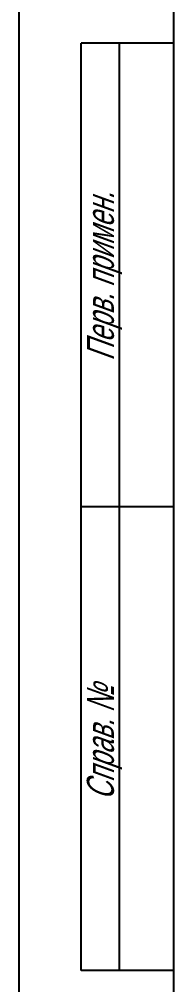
# Model space of a CAD drawing. Extents: x -19 to 297, y 0 to 420.
# Drawn here: x 0 to 20, y 170.2 to 295.1 of the extents above; entities that cross this region are included whole.
import ezdxf

# ---------------------------------------------------------------- set-up
doc = ezdxf.new("R2010")
doc.units = 0
doc.header["$MEASUREMENT"] = 0
doc.linetypes.add('K5LT_BASIC', pattern=[0])
doc.linetypes.add('K5LT_THIN', pattern=[0])
doc.styles.add('K5_TEXTSTYLE', font='win_eskd.shx', dxfattribs={"width": 0.7, "oblique": 15, "bigfont": 'b_eskd.shx'})

# ---------------------------------------------------------------- blocks, each defined once
blk = doc.blocks.new('*S')
at = {"color": 7, "linetype": 'K5LT_THIN'}
blk.add_line((0, 0), (0, 420), dxfattribs=at)
at = {"color": 5, "linetype": 'K5LT_BASIC'}
for p, q in [((20, 5), (20, 415)), ((8, 172), (8, 292)), ((20, 292), (8, 292)), ((13, 172), (13, 292)), ((20, 232), (8, 232)), ((20, 172), (8, 172))]:
    blk.add_line(p, q, dxfattribs=at)
at = {"style": 'K5_TEXTSTYLE', "oblique": 20, "width": 0.7}
for s, p in [('Перв. примен.', (12.25, 250.89)), ('Справ. №', (12.25, 194.02))]:
    blk.add_text(s, height=3.5, rotation=90, dxfattribs=at).set_placement(p)

msp = doc.modelspace()

# ---------------------------------------------------------------- block references
msp.add_blockref('*S', (0, 0))

doc.saveas('drawing.dxf')
